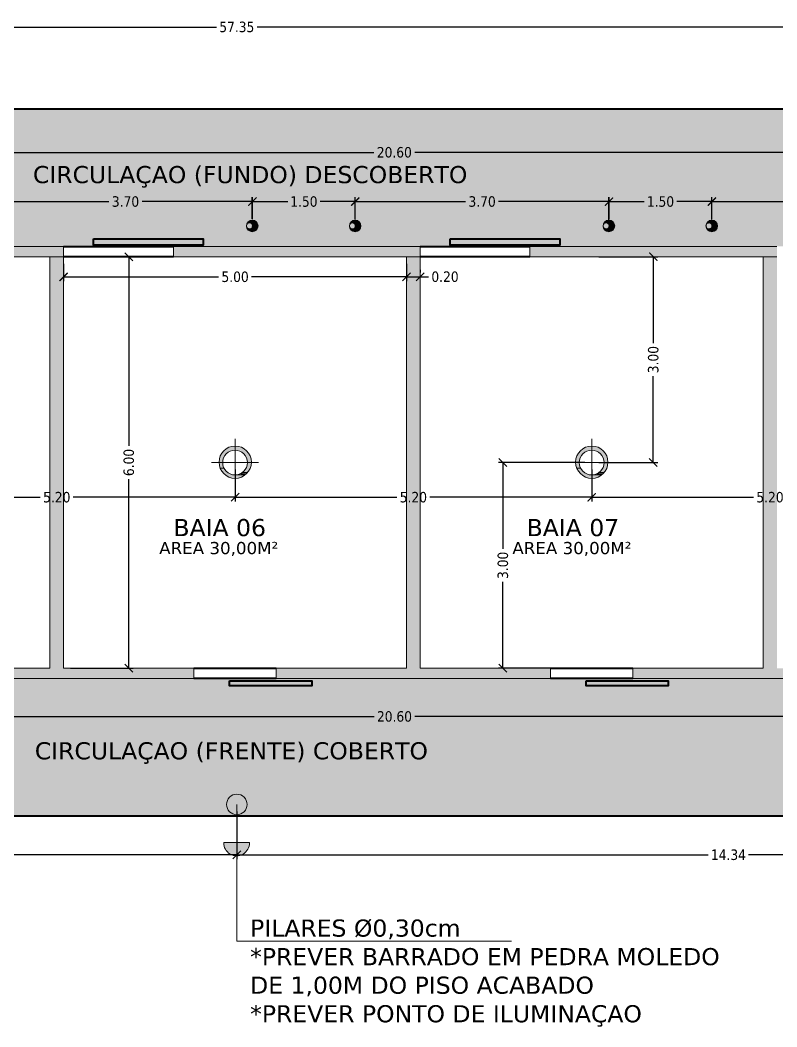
# Model space of a CAD drawing. Header units: millimetres. Extents: x 2543 to 3089, y 1295 to 1485.
# Drawn here: x 2917.27 to 2928.3, y 1408.72 to 1423.4 of the extents above; entities that cross this region are included whole.
import ezdxf

# ---------------------------------------------------------------- set-up
doc = ezdxf.new("R2010")
doc.units = ezdxf.units.MM
doc.layers.get('Defpoints').update_dxf_attribs({"lineweight": 0})
for name, color, linetype, lineweight in [('AF-Indicação coluna', 5, 'Continuous', 20), ('ARQ. Linha Grossa', 5, 'Continuous', 40), ('ARQ. Texto', 7, 'Continuous', 0)]:
    doc.layers.add(name, color=color, linetype=linetype, lineweight=lineweight)
doc.layers.add('ARQ. Hachura', color=7, linetype='Continuous', lineweight=0, true_color=0x9e9e9e)
doc.layers.add('PDF_IM- LUMINOTÉCNICO', color=7, linetype='Continuous', true_color=0xa500a5)
doc.styles.add('NICAZA', font='verdana.ttf', dxfattribs={"width": 0.85})
doc.styles.get("Standard").update_dxf_attribs({"font": 'arial.ttf'})
doc.dimstyles.new('esc-100', dxfattribs={"dimscale": 0.85, "dimtxt": 0.18, "dimasz": 0.14, "dimexe": 0.075, "dimexo": 0.12, "dimgap": 0.06, "dimtad": 0, "dimzin": 0, "dimdsep": 46, "dimtxsty": 'NICAZA', "dimblk": 'ARCHTICK', "dimcen": 0.09, "dimclrd": 7, "dimclre": 7, "dimclrt": 7, "dimadec": 1, "dimazin": 0, "dimtfac": 1, "dimtofl": 0, "dimtmove": 0, "dimatfit": 3, "dimfxl": 1, "dimtolj": 1, "dimtzin": 0, "dimarcsym": 0})

# ---------------------------------------------------------------- blocks, each defined once
blk = doc.blocks.new('_ArchTick')
at = {"color": 0, "linetype": 'ByBlock', "const_width": 0.15}
blk.add_lwpolyline([(-0.5, -0.5), (0.5, 0.5)], dxfattribs=at)
blk = doc.blocks.new('*D34')
at = {"layer": 'AF-Indicação coluna', "color": 7, "lineweight": -2, "transparency": 16777216}
for p, q in [((2912.424, 1420.634), (2912.424, 1421.531)), ((2912.424, 1421.467), (2922.424, 1421.467)), ((2933.021, 1421.467), (2923.02, 1421.467)), ((2933.021, 1420.634), (2933.021, 1421.531))]:
    blk.add_line(p, q, dxfattribs=at)
at = {"layer": 'Defpoints', "color": 0, "transparency": 16777216}
for p in [(2933.021, 1421.467), (2912.424, 1420.532), (2933.021, 1420.532)]:
    blk.add_point(p, dxfattribs=at)
at = {"layer": 'AF-Indicação coluna', "color": 7, "lineweight": -2, "transparency": 16777216, "xscale": 0.119, "yscale": 0.119, "zscale": 0.119, "rotation": 180}
blk.add_blockref('_ArchTick', (2912.424, 1421.467), dxfattribs=at)
at = {"layer": 'AF-Indicação coluna', "color": 7, "lineweight": -2, "transparency": 16777216, "xscale": 0.119, "yscale": 0.119, "zscale": 0.119}
blk.add_blockref('_ArchTick', (2933.021, 1421.467), dxfattribs=at)
at = {"layer": 'AF-Indicação coluna', "color": 7, "transparency": 16777216, "insert": (2922.722, 1421.467), "char_height": 0.153, "attachment_point": 5, "style": 'NICAZA'}
blk.add_mtext('\\A1;20.60', dxfattribs=at)
blk = doc.blocks.new('luminaria psio')
at = {"layer": 'PDF_IM- LUMINOTÉCNICO', "transparency": 33554559}
blk.add_hatch(color=256, dxfattribs=at).paths.add_polyline_path([(0.111, 0.515), (-0.102, 0.515), (-0.135, 0.499), (-0.167, 0.499), (-0.298, 0.434), (-0.429, 0.303), (-0.445, 0.27), (-0.445, 0.254), (-0.462, 0.254), (-0.462, 0.221), (-0.478, 0.205), (-0.478, 0.172), (-0.495, 0.172), (-0.495, 0.123), (-0.511, 0.106), (-0.511, 0.074), (-0.495, 0.106), (-0.478, 0.123), (-0.478, 0.156), (-0.462, 0.172), (-0.445, 0.172), (-0.445, 0.188), (-0.429, 0.205), (-0.413, 0.205), (-0.38, 0.237), (-0.364, 0.237), (-0.364, 0.254), (-0.331, 0.254), (-0.315, 0.27), (-0.184, 0.27), (-0.167, 0.254), (-0.135, 0.254), (-0.135, 0.237), (-0.118, 0.237), (-0.086, 0.221), (-0.086, 0.205), (-0.069, 0.205), (-0.02, 0.156), (-0.02, 0.139), (-0.004, 0.123), (-0.004, 0.106), (0.013, 0.074), (0.013, -0.074), (-0.004, -0.09), (-0.004, -0.123), (-0.036, -0.155), (-0.036, -0.172), (-0.069, -0.204), (-0.086, -0.204), (-0.086, -0.221), (-0.118, -0.221), (-0.135, -0.237), (-0.167, -0.253), (-0.184, -0.253), (-0.216, -0.27), (-0.282, -0.27), (-0.315, -0.253), (-0.331, -0.253), (-0.364, -0.237), (-0.38, -0.221), (-0.396, -0.221), (-0.413, -0.204), (-0.429, -0.204), (-0.445, -0.188), (-0.445, -0.172), (-0.478, -0.139), (-0.478, -0.123), (-0.495, -0.106), (-0.495, -0.09), (-0.511, -0.074), (-0.511, -0.106), (-0.495, -0.123), (-0.495, -0.155), (-0.478, -0.172), (-0.478, -0.204), (-0.462, -0.221), (-0.462, -0.237), (-0.445, -0.253), (-0.445, -0.27), (-0.429, -0.303), (-0.396, -0.319), (-0.38, -0.352), (-0.347, -0.368), (-0.331, -0.401), (-0.135, -0.499), (-0.102, -0.499), (-0.069, -0.515), (0.078, -0.515), (0.111, -0.499), (0.144, -0.499), (0.307, -0.417), (0.356, -0.368), (0.389, -0.352), (0.405, -0.319), (0.422, -0.303), (0.438, -0.27), (0.454, -0.27), (0.454, -0.237), (0.471, -0.237), (0.471, -0.204), (0.487, -0.204), (0.487, -0.155), (0.503, -0.139), (0.503, -0.09), (0.52, -0.074), (0.52, 0.074), (0.503, 0.106), (0.503, 0.156), (0.487, 0.172), (0.487, 0.205), (0.471, 0.205), (0.471, 0.237), (0.454, 0.254), (0.454, 0.27), (0.438, 0.27), (0.405, 0.335), (0.356, 0.385), (0.323, 0.401), (0.307, 0.434), (0.176, 0.499), (0.144, 0.499)])
at = {"layer": 'PDF_IM- LUMINOTÉCNICO', "lineweight": 18}
blk.add_lwpolyline([(0.013, 0.008), (0.013, 0.057), (-0.004, 0.106), (-0.02, 0.156), (-0.053, 0.188), (-0.086, 0.221), (-0.135, 0.254), (-0.184, 0.27), (-0.233, 0.27), (-0.282, 0.27), (-0.331, 0.254), (-0.38, 0.237), (-0.429, 0.205), (-0.462, 0.172), (-0.478, 0.123), (-0.511, 0.074), (-0.511, 0.025), (-0.511, -0.024), (-0.511, -0.074), (-0.478, -0.123), (-0.462, -0.155), (-0.429, -0.204), (-0.38, -0.221), (-0.331, -0.253), (-0.282, -0.27), (-0.233, -0.27), (-0.184, -0.253), (-0.135, -0.237), (-0.086, -0.221), (-0.053, -0.188), (-0.02, -0.139), (-0.004, -0.09), (0.013, -0.041)], close=True, dxfattribs=at)
at = {"layer": 'PDF_IM- LUMINOTÉCNICO', "lineweight": 0}
for points in [[(-0.511, 0.074), (-0.511, 0.074), (-0.511, 0.074)], [(-0.511, 0.074), (-0.511, 0.074), (-0.511, 0.074)], [(0.454, 0.27), (-0.233, 0.27), (0.454, 0.27)], [(0.454, 0.27), (-0.216, 0.27), (0.454, 0.27)], [(0.454, 0.254), (-0.167, 0.254), (0.454, 0.254)], [(0.471, 0.237), (-0.135, 0.237), (0.471, 0.237)], [(-0.511, -0.024), (-0.511, -0.024), (-0.511, -0.024)], [(-0.511, -0.024), (-0.511, -0.024), (-0.511, -0.024)], [(-0.511, -0.074), (-0.511, -0.074), (-0.511, -0.074)], [(-0.511, -0.074), (-0.511, -0.074), (-0.511, -0.074)], [(-0.495, -0.09), (-0.511, -0.074), (-0.495, -0.09)], [(0.454, -0.27), (-0.216, -0.27), (0.454, -0.27)], [(0.454, -0.253), (-0.167, -0.253), (0.454, -0.253)], [(0.471, -0.221), (-0.086, -0.221), (0.471, -0.221)], [(0.52, -0.024), (0.013, -0.024), (0.52, -0.024)]]:
    blk.add_lwpolyline(points, dxfattribs=at)
at = {"layer": 'PDF_IM- LUMINOTÉCNICO', "lineweight": 18}
blk.add_circle((0, 0), 0.52, dxfattribs=at)
blk = doc.blocks.new('*D46')
at = {"color": 7, "lineweight": -2, "transparency": 16777216}
for p, q in [((2916.952, 1420.485), (2916.952, 1420.813)), ((2916.952, 1420.749), (2918.561, 1420.749)), ((2920.651, 1420.749), (2919.043, 1420.749)), ((2920.651, 1420.496), (2920.651, 1420.813))]:
    blk.add_line(p, q, dxfattribs=at)
at = {"layer": 'Defpoints', "color": 0, "transparency": 16777216}
for p in [(2920.651, 1420.749), (2920.651, 1420.394), (2916.952, 1420.383)]:
    blk.add_point(p, dxfattribs=at)
at = {"color": 7, "lineweight": -2, "transparency": 16777216, "xscale": 0.119, "yscale": 0.119, "zscale": 0.119, "rotation": 180}
blk.add_blockref('_ArchTick', (2916.952, 1420.749), dxfattribs=at)
at = {"color": 7, "lineweight": -2, "transparency": 16777216, "xscale": 0.119, "yscale": 0.119, "zscale": 0.119}
blk.add_blockref('_ArchTick', (2920.651, 1420.749), dxfattribs=at)
at = {"color": 7, "transparency": 16777216, "insert": (2918.802, 1420.749), "char_height": 0.153, "attachment_point": 5, "style": 'NICAZA'}
blk.add_mtext('\\A1;3.70', dxfattribs=at)
blk = doc.blocks.new('*D47')
at = {"color": 7, "lineweight": -2, "transparency": 16777216}
for p, q in [((2920.653, 1420.493), (2920.653, 1420.813)), ((2920.653, 1420.749), (2921.167, 1420.749)), ((2922.153, 1420.749), (2921.64, 1420.749)), ((2922.153, 1420.489), (2922.153, 1420.813))]:
    blk.add_line(p, q, dxfattribs=at)
at = {"layer": 'Defpoints', "color": 0, "transparency": 16777216}
for p in [(2922.153, 1420.749), (2920.653, 1420.391), (2922.153, 1420.387)]:
    blk.add_point(p, dxfattribs=at)
at = {"color": 7, "lineweight": -2, "transparency": 16777216, "xscale": 0.119, "yscale": 0.119, "zscale": 0.119, "rotation": 180}
blk.add_blockref('_ArchTick', (2920.653, 1420.749), dxfattribs=at)
at = {"color": 7, "lineweight": -2, "transparency": 16777216, "xscale": 0.119, "yscale": 0.119, "zscale": 0.119}
blk.add_blockref('_ArchTick', (2922.153, 1420.749), dxfattribs=at)
at = {"color": 7, "transparency": 16777216, "insert": (2921.403, 1420.749), "char_height": 0.153, "attachment_point": 5, "style": 'NICAZA'}
blk.add_mtext('\\A1;1.50', dxfattribs=at)
blk = doc.blocks.new('*D48')
at = {"color": 7, "lineweight": -2, "transparency": 16777216}
for p, q in [((2922.151, 1420.496), (2922.151, 1420.813)), ((2922.151, 1420.749), (2923.761, 1420.749)), ((2925.853, 1420.749), (2924.243, 1420.749)), ((2925.853, 1420.493), (2925.853, 1420.813))]:
    blk.add_line(p, q, dxfattribs=at)
at = {"layer": 'Defpoints', "color": 0, "transparency": 16777216}
for p in [(2925.853, 1420.749), (2922.151, 1420.394), (2925.853, 1420.391)]:
    blk.add_point(p, dxfattribs=at)
at = {"color": 7, "lineweight": -2, "transparency": 16777216, "xscale": 0.119, "yscale": 0.119, "zscale": 0.119, "rotation": 180}
blk.add_blockref('_ArchTick', (2922.151, 1420.749), dxfattribs=at)
at = {"color": 7, "lineweight": -2, "transparency": 16777216, "xscale": 0.119, "yscale": 0.119, "zscale": 0.119}
blk.add_blockref('_ArchTick', (2925.853, 1420.749), dxfattribs=at)
at = {"color": 7, "transparency": 16777216, "insert": (2924.002, 1420.749), "char_height": 0.153, "attachment_point": 5, "style": 'NICAZA'}
blk.add_mtext('\\A1;3.70', dxfattribs=at)
blk = doc.blocks.new('*D49')
at = {"color": 7, "lineweight": -2, "transparency": 16777216}
for p, q in [((2925.852, 1420.485), (2925.852, 1420.813)), ((2925.852, 1420.749), (2926.367, 1420.749)), ((2927.353, 1420.749), (2926.839, 1420.749)), ((2927.353, 1420.489), (2927.353, 1420.813))]:
    blk.add_line(p, q, dxfattribs=at)
at = {"layer": 'Defpoints', "color": 0, "transparency": 16777216}
for p in [(2927.353, 1420.749), (2925.852, 1420.383), (2927.353, 1420.387)]:
    blk.add_point(p, dxfattribs=at)
at = {"color": 7, "lineweight": -2, "transparency": 16777216, "xscale": 0.119, "yscale": 0.119, "zscale": 0.119, "rotation": 180}
blk.add_blockref('_ArchTick', (2925.852, 1420.749), dxfattribs=at)
at = {"color": 7, "lineweight": -2, "transparency": 16777216, "xscale": 0.119, "yscale": 0.119, "zscale": 0.119}
blk.add_blockref('_ArchTick', (2927.353, 1420.749), dxfattribs=at)
at = {"color": 7, "transparency": 16777216, "insert": (2926.603, 1420.749), "char_height": 0.153, "attachment_point": 5, "style": 'NICAZA'}
blk.add_mtext('\\A1;1.50', dxfattribs=at)
blk = doc.blocks.new('*D50')
at = {"color": 7, "lineweight": -2, "transparency": 16777216}
for p, q in [((2927.353, 1420.493), (2927.353, 1420.813)), ((2927.353, 1420.749), (2928.962, 1420.749)), ((2931.052, 1420.749), (2929.444, 1420.749)), ((2931.052, 1420.485), (2931.052, 1420.813))]:
    blk.add_line(p, q, dxfattribs=at)
at = {"layer": 'Defpoints', "color": 0, "transparency": 16777216}
for p in [(2931.052, 1420.749), (2927.353, 1420.391), (2931.052, 1420.383)]:
    blk.add_point(p, dxfattribs=at)
at = {"color": 7, "lineweight": -2, "transparency": 16777216, "xscale": 0.119, "yscale": 0.119, "zscale": 0.119, "rotation": 180}
blk.add_blockref('_ArchTick', (2927.353, 1420.749), dxfattribs=at)
at = {"color": 7, "lineweight": -2, "transparency": 16777216, "xscale": 0.119, "yscale": 0.119, "zscale": 0.119}
blk.add_blockref('_ArchTick', (2931.052, 1420.749), dxfattribs=at)
at = {"color": 7, "transparency": 16777216, "insert": (2929.203, 1420.749), "char_height": 0.153, "attachment_point": 5, "style": 'NICAZA'}
blk.add_mtext('\\A1;3.70', dxfattribs=at)
blk = doc.blocks.new('*D65')
at = {"color": 7, "lineweight": -2, "transparency": 16777216}
for p, q in [((2906.088, 1411.857), (2906.088, 1411.16)), ((2920.425, 1411.857), (2920.425, 1411.16)), ((2906.088, 1411.224), (2912.962, 1411.224)), ((2920.425, 1411.224), (2913.551, 1411.224))]:
    blk.add_line(p, q, dxfattribs=at)
at = {"layer": 'Defpoints', "color": 0, "transparency": 16777216}
for p in [(2906.088, 1411.959), (2920.425, 1411.959), (2920.425, 1411.224)]:
    blk.add_point(p, dxfattribs=at)
at = {"color": 7, "lineweight": -2, "transparency": 16777216, "xscale": 0.119, "yscale": 0.119, "zscale": 0.119, "rotation": 180}
blk.add_blockref('_ArchTick', (2906.088, 1411.224), dxfattribs=at)
at = {"color": 7, "lineweight": -2, "transparency": 16777216, "xscale": 0.119, "yscale": 0.119, "zscale": 0.119}
blk.add_blockref('_ArchTick', (2920.425, 1411.224), dxfattribs=at)
at = {"color": 7, "transparency": 16777216, "insert": (2913.256, 1411.224), "char_height": 0.153, "attachment_point": 5, "style": 'NICAZA'}
blk.add_mtext('\\A1;14.34', dxfattribs=at)
blk = doc.blocks.new('*D67')
at = {"color": 7, "lineweight": -2, "transparency": 16777216}
for p, q in [((2920.425, 1411.857), (2920.425, 1411.16)), ((2934.763, 1411.857), (2934.763, 1411.16)), ((2920.425, 1411.224), (2927.299, 1411.224)), ((2934.763, 1411.224), (2927.888, 1411.224))]:
    blk.add_line(p, q, dxfattribs=at)
at = {"layer": 'Defpoints', "color": 0, "transparency": 16777216}
for p in [(2920.425, 1411.959), (2934.763, 1411.959), (2934.763, 1411.224)]:
    blk.add_point(p, dxfattribs=at)
at = {"color": 7, "lineweight": -2, "transparency": 16777216, "xscale": 0.119, "yscale": 0.119, "zscale": 0.119, "rotation": 180}
blk.add_blockref('_ArchTick', (2920.425, 1411.224), dxfattribs=at)
at = {"color": 7, "lineweight": -2, "transparency": 16777216, "xscale": 0.119, "yscale": 0.119, "zscale": 0.119}
blk.add_blockref('_ArchTick', (2934.763, 1411.224), dxfattribs=at)
at = {"color": 7, "transparency": 16777216, "insert": (2927.594, 1411.224), "char_height": 0.153, "attachment_point": 5, "style": 'NICAZA'}
blk.add_mtext('\\A1;14.34', dxfattribs=at)
blk = doc.blocks.new('*D71')
at = {"layer": 'AF-Indicação coluna', "color": 7, "lineweight": -2, "transparency": 16777216}
for p, q in [((2912.423, 1413.256), (2912.423, 1413.177)), ((2912.423, 1413.241), (2922.426, 1413.241)), ((2933.024, 1413.241), (2923.022, 1413.241)), ((2933.024, 1413.256), (2933.024, 1413.177))]:
    blk.add_line(p, q, dxfattribs=at)
at = {"layer": 'Defpoints', "color": 0, "transparency": 16777216}
for p in [(2912.423, 1413.358), (2933.024, 1413.358), (2912.423, 1413.241)]:
    blk.add_point(p, dxfattribs=at)
at = {"layer": 'AF-Indicação coluna', "color": 7, "lineweight": -2, "transparency": 16777216, "xscale": 0.119, "yscale": 0.119, "zscale": 0.119, "rotation": 180}
blk.add_blockref('_ArchTick', (2912.423, 1413.241), dxfattribs=at)
at = {"layer": 'AF-Indicação coluna', "color": 7, "lineweight": -2, "transparency": 16777216, "xscale": 0.119, "yscale": 0.119, "zscale": 0.119}
blk.add_blockref('_ArchTick', (2933.024, 1413.241), dxfattribs=at)
at = {"layer": 'AF-Indicação coluna', "color": 7, "transparency": 16777216, "insert": (2922.724, 1413.241), "char_height": 0.153, "attachment_point": 5, "style": 'NICAZA'}
blk.add_mtext('\\A1;20.60', dxfattribs=at)
blk = doc.blocks.new('*D76')
at = {"color": 7, "lineweight": -2, "transparency": 16777216}
for p, q in [((2891.75, 1422.197), (2891.75, 1423.358)), ((2949.1, 1422.197), (2949.1, 1423.358)), ((2891.75, 1423.295), (2920.129, 1423.295)), ((2949.1, 1423.295), (2920.722, 1423.295))]:
    blk.add_line(p, q, dxfattribs=at)
at = {"layer": 'Defpoints', "color": 0, "transparency": 16777216}
for p in [(2949.1, 1423.295), (2891.75, 1422.095), (2949.1, 1422.095)]:
    blk.add_point(p, dxfattribs=at)
at = {"color": 7, "lineweight": -2, "transparency": 16777216, "xscale": 0.119, "yscale": 0.119, "zscale": 0.119, "rotation": 180}
blk.add_blockref('_ArchTick', (2891.75, 1423.295), dxfattribs=at)
at = {"color": 7, "lineweight": -2, "transparency": 16777216, "xscale": 0.119, "yscale": 0.119, "zscale": 0.119}
blk.add_blockref('_ArchTick', (2949.1, 1423.295), dxfattribs=at)
at = {"color": 7, "transparency": 16777216, "insert": (2920.425, 1423.295), "char_height": 0.153, "attachment_point": 5, "style": 'NICAZA'}
blk.add_mtext('\\A1;57.35', dxfattribs=at)
blk = doc.blocks.new('arandela')
at = {"layer": 'PDF_IM- LUMINOTÉCNICO', "transparency": 33554559}
blk.add_hatch(color=256, dxfattribs=at).paths.add_polyline_path([(1.211, 0.507), (1.096, 0.507), (1.096, -0.524), (1.178, -0.524), (1.211, -0.507), (1.243, -0.507), (1.407, -0.425), (1.456, -0.376), (1.489, -0.36), (1.505, -0.327), (1.521, -0.311), (1.538, -0.278), (1.571, -0.245), (1.571, -0.213), (1.603, -0.147), (1.603, -0.115), (1.62, -0.082), (1.62, 0.065), (1.603, 0.098), (1.603, 0.131), (1.571, 0.196), (1.571, 0.229), (1.538, 0.262), (1.505, 0.327), (1.456, 0.376), (1.423, 0.393), (1.407, 0.425), (1.276, 0.491), (1.243, 0.491)])
at = {"layer": 'PDF_IM- LUMINOTÉCNICO', "lineweight": 18}
blk.add_lwpolyline([(1.096, -0.524), (1.096, 0.507, -1.019027)], format="xyb", close=True, dxfattribs=at)
blk.add_lwpolyline([(1.096, 0), (0, 0)], dxfattribs=at)
blk = doc.blocks.new('PONTOLUZTETO')
at = {"layer": 'PDF_IM- LUMINOTÉCNICO', "transparency": 33554559}
h = blk.add_hatch(color=256, dxfattribs=at)
h.paths.add_polyline_path([(0.262, -0.393), (0.278, -0.36), (0.294, -0.36), (0.294, -0.344), (0.311, -0.344), (0.393, -0.262), (0.393, -0.245), (0.409, -0.229), (0.409, -0.213), (0.425, -0.196), (0.442, -0.164), (0.442, -0.131), (0.458, -0.131), (0.458, -0.049), (0.474, -0.033), (0.474, 0.033), (0.458, 0.065), (0.458, 0.131), (0.442, 0.147), (0.442, 0.18), (0.425, 0.196), (0.409, 0.229), (0.409, 0.245), (0.376, 0.278), (0.376, 0.294), (0.344, 0.327), (0.327, 0.327), (0.327, 0.344), (0.311, 0.36), (0.294, 0.36), (0.294, 0.376), (0.278, 0.376), (0.262, 0.393), (0.131, 0.458), (0.098, 0.458), (0.065, 0.474), (-0.065, 0.474), (-0.098, 0.458), (-0.131, 0.458), (-0.229, 0.409), (-0.245, 0.393), (-0.278, 0.376), (-0.294, 0.376), (-0.294, 0.36), (-0.311, 0.36), (-0.311, 0.344), (-0.327, 0.344), (-0.327, 0.327), (-0.344, 0.327), (-0.344, 0.311), (-0.36, 0.311), (-0.376, 0.294), (-0.376, 0.262), (-0.393, 0.262), (-0.393, 0.245), (-0.409, 0.229), (-0.425, 0.196), (-0.425, 0.18), (-0.442, 0.164), (-0.442, 0.115), (-0.458, 0.098), (-0.458, -0.098), (-0.442, -0.115), (-0.442, -0.164), (-0.425, -0.164), (-0.425, -0.196), (-0.393, -0.229), (-0.393, -0.245), (-0.376, -0.262), (-0.376, -0.278), (-0.36, -0.294), (-0.344, -0.294), (-0.344, -0.311), (-0.327, -0.327), (-0.311, -0.327), (-0.311, -0.344), (-0.294, -0.344), (-0.294, -0.36), (-0.278, -0.36), (-0.229, -0.409), (-0.196, -0.425), (-0.164, -0.425), (-0.098, -0.458), (0.098, -0.458), (0.164, -0.425), (0.196, -0.425)])
h.paths.add_polyline_path([(-0.049, -0.36), (-0.065, -0.344), (-0.098, -0.344), (-0.131, -0.327), (-0.147, -0.327), (-0.18, -0.311), (-0.196, -0.294), (-0.213, -0.294), (-0.278, -0.229), (-0.278, -0.213), (-0.294, -0.213), (-0.311, -0.196), (-0.327, -0.164), (-0.327, -0.131), (-0.344, -0.131), (-0.344, -0.082), (-0.36, -0.065), (-0.36, 0.065), (-0.344, 0.098), (-0.344, 0.131), (-0.327, 0.147), (-0.327, 0.18), (-0.311, 0.196), (-0.294, 0.229), (-0.278, 0.229), (-0.278, 0.245), (-0.262, 0.262), (-0.245, 0.262), (-0.229, 0.278), (-0.229, 0.294), (-0.213, 0.311), (-0.196, 0.311), (-0.18, 0.327), (-0.147, 0.327), (-0.147, 0.344), (-0.131, 0.344), (-0.098, 0.36), (-0.049, 0.36), (-0.016, 0.376), (0.016, 0.376), (0.049, 0.36), (0.098, 0.36), (0.131, 0.344), (0.164, 0.344), (0.164, 0.327), (0.18, 0.327), (0.196, 0.311), (0.213, 0.311), (0.229, 0.294), (0.229, 0.278), (0.262, 0.262), (0.294, 0.229), (0.311, 0.196), (0.327, 0.18), (0.327, 0.164), (0.344, 0.147), (0.344, 0.115), (0.36, 0.098), (0.36, -0.098), (0.344, -0.115), (0.344, -0.131), (0.311, -0.196), (0.262, -0.245), (0.262, -0.262), (0.229, -0.278), (0.213, -0.294), (0.196, -0.294), (0.164, -0.327), (0.131, -0.327), (0.098, -0.344), (0.082, -0.344), (0.049, -0.36)], flags=0)
at = {"layer": 'PDF_IM- LUMINOTÉCNICO', "lineweight": 18}
for points in [[(0, -0.687), (0, 0.687)], [(0.687, 0), (-0.687, 0)]]:
    blk.add_lwpolyline(points, dxfattribs=at)
at = {"layer": 'PDF_IM- LUMINOTÉCNICO', "lineweight": 0}
for points in [[(-0.327, -0.164), (-0.442, -0.164), (-0.327, -0.164)], [(0.294, -0.36), (0.049, -0.36), (0.294, -0.36)], [(0.327, -0.327), (0.164, -0.327), (0.327, -0.327)], [(0.36, -0.294), (0.213, -0.294), (0.36, -0.294)]]:
    blk.add_lwpolyline(points, dxfattribs=at)
at = {"layer": 'PDF_IM- LUMINOTÉCNICO', "lineweight": 18}
for centre, radius in [((0.003, 0.008), 0.471), ((-0.001, -0.002), 0.361)]:
    blk.add_circle(centre, radius, dxfattribs=at)
blk = doc.blocks.new('*D92')
at = {"color": 7, "lineweight": -2, "transparency": 16777216}
for p, q in [((2915.2, 1416.842), (2915.2, 1416.374)), ((2920.4, 1416.842), (2920.4, 1416.374)), ((2915.2, 1416.438), (2917.559, 1416.438)), ((2920.4, 1416.438), (2918.04, 1416.438))]:
    blk.add_line(p, q, dxfattribs=at)
at = {"layer": 'Defpoints', "color": 0, "transparency": 16777216}
for p in [(2915.2, 1416.944), (2920.4, 1416.944), (2920.4, 1416.438)]:
    blk.add_point(p, dxfattribs=at)
at = {"color": 7, "lineweight": -2, "transparency": 16777216, "xscale": 0.119, "yscale": 0.119, "zscale": 0.119, "rotation": 180}
blk.add_blockref('_ArchTick', (2915.2, 1416.438), dxfattribs=at)
at = {"color": 7, "lineweight": -2, "transparency": 16777216, "xscale": 0.119, "yscale": 0.119, "zscale": 0.119}
blk.add_blockref('_ArchTick', (2920.4, 1416.438), dxfattribs=at)
at = {"color": 7, "transparency": 16777216, "insert": (2917.8, 1416.438), "char_height": 0.153, "attachment_point": 5, "style": 'NICAZA'}
blk.add_mtext('\\A1;5.20', dxfattribs=at)
blk = doc.blocks.new('*D93')
at = {"color": 7, "lineweight": -2, "transparency": 16777216}
for p, q in [((2920.4, 1416.842), (2920.4, 1416.374)), ((2925.6, 1416.842), (2925.6, 1416.374)), ((2920.4, 1416.438), (2922.759, 1416.438)), ((2925.6, 1416.438), (2923.24, 1416.438))]:
    blk.add_line(p, q, dxfattribs=at)
at = {"layer": 'Defpoints', "color": 0, "transparency": 16777216}
for p in [(2920.4, 1416.944), (2925.6, 1416.944), (2925.6, 1416.438)]:
    blk.add_point(p, dxfattribs=at)
at = {"color": 7, "lineweight": -2, "transparency": 16777216, "xscale": 0.119, "yscale": 0.119, "zscale": 0.119, "rotation": 180}
blk.add_blockref('_ArchTick', (2920.4, 1416.438), dxfattribs=at)
at = {"color": 7, "lineweight": -2, "transparency": 16777216, "xscale": 0.119, "yscale": 0.119, "zscale": 0.119}
blk.add_blockref('_ArchTick', (2925.6, 1416.438), dxfattribs=at)
at = {"color": 7, "transparency": 16777216, "insert": (2923, 1416.438), "char_height": 0.153, "attachment_point": 5, "style": 'NICAZA'}
blk.add_mtext('\\A1;5.20', dxfattribs=at)
blk = doc.blocks.new('*D94')
at = {"color": 7, "lineweight": -2, "transparency": 16777216}
for p, q in [((2925.6, 1416.842), (2925.6, 1416.374)), ((2930.8, 1416.842), (2930.8, 1416.374)), ((2925.6, 1416.438), (2927.96, 1416.438)), ((2930.8, 1416.438), (2928.44, 1416.438))]:
    blk.add_line(p, q, dxfattribs=at)
at = {"layer": 'Defpoints', "color": 0, "transparency": 16777216}
for p in [(2925.6, 1416.944), (2930.8, 1416.944), (2930.8, 1416.438)]:
    blk.add_point(p, dxfattribs=at)
at = {"color": 7, "lineweight": -2, "transparency": 16777216, "xscale": 0.119, "yscale": 0.119, "zscale": 0.119, "rotation": 180}
blk.add_blockref('_ArchTick', (2925.6, 1416.438), dxfattribs=at)
at = {"color": 7, "lineweight": -2, "transparency": 16777216, "xscale": 0.119, "yscale": 0.119, "zscale": 0.119}
blk.add_blockref('_ArchTick', (2930.8, 1416.438), dxfattribs=at)
at = {"color": 7, "transparency": 16777216, "insert": (2928.2, 1416.438), "char_height": 0.153, "attachment_point": 5, "style": 'NICAZA'}
blk.add_mtext('\\A1;5.20', dxfattribs=at)
blk = doc.blocks.new('*D102')
at = {"color": 7, "lineweight": -2, "transparency": 16777216}
for p, q in [((2925.702, 1419.945), (2926.562, 1419.945)), ((2926.498, 1419.945), (2926.498, 1418.686)), ((2926.498, 1416.945), (2926.498, 1418.204)), ((2925.702, 1416.945), (2926.562, 1416.945))]:
    blk.add_line(p, q, dxfattribs=at)
at = {"layer": 'Defpoints', "color": 0, "transparency": 16777216}
for p in [(2925.6, 1419.945), (2926.498, 1419.945), (2925.6, 1416.945)]:
    blk.add_point(p, dxfattribs=at)
at = {"color": 7, "lineweight": -2, "transparency": 16777216, "xscale": 0.119, "yscale": 0.119, "zscale": 0.119}
for p, rotation in [((2926.498, 1419.945), 90), ((2926.498, 1416.945), 270)]:
    blk.add_blockref('_ArchTick', p, dxfattribs=dict(at, rotation=rotation))
at = {"color": 7, "transparency": 16777216, "insert": (2926.498, 1418.445), "char_height": 0.153, "attachment_point": 5, "rotation": 90, "style": 'NICAZA'}
blk.add_mtext('\\A1;3.00', dxfattribs=at)
blk = doc.blocks.new('*D103')
at = {"color": 7, "lineweight": -2, "transparency": 16777216}
for p, q in [((2925.498, 1416.945), (2924.241, 1416.945)), ((2924.305, 1416.945), (2924.305, 1415.686)), ((2924.305, 1413.945), (2924.305, 1415.204)), ((2925.498, 1413.945), (2924.241, 1413.945))]:
    blk.add_line(p, q, dxfattribs=at)
at = {"layer": 'Defpoints', "color": 0, "transparency": 16777216}
for p in [(2925.6, 1416.945), (2924.305, 1413.945), (2925.6, 1413.945)]:
    blk.add_point(p, dxfattribs=at)
at = {"color": 7, "lineweight": -2, "transparency": 16777216, "xscale": 0.119, "yscale": 0.119, "zscale": 0.119}
for p, rotation in [((2924.305, 1416.945), 90), ((2924.305, 1413.945), 270)]:
    blk.add_blockref('_ArchTick', p, dxfattribs=dict(at, rotation=rotation))
at = {"color": 7, "transparency": 16777216, "insert": (2924.305, 1415.445), "char_height": 0.153, "attachment_point": 5, "rotation": 90, "style": 'NICAZA'}
blk.add_mtext('\\A1;3.00', dxfattribs=at)
blk = doc.blocks.new('*D104')
at = {"color": 7, "lineweight": -2, "transparency": 16777216}
for p, q in [((2917.9, 1419.843), (2917.9, 1419.588)), ((2922.9, 1419.843), (2922.9, 1419.588)), ((2917.9, 1419.652), (2920.16, 1419.652)), ((2922.9, 1419.652), (2920.64, 1419.652))]:
    blk.add_line(p, q, dxfattribs=at)
at = {"layer": 'Defpoints', "color": 0, "transparency": 16777216}
for p in [(2917.9, 1419.945), (2922.9, 1419.945), (2922.9, 1419.652)]:
    blk.add_point(p, dxfattribs=at)
at = {"color": 7, "lineweight": -2, "transparency": 16777216, "xscale": 0.119, "yscale": 0.119, "zscale": 0.119, "rotation": 180}
blk.add_blockref('_ArchTick', (2917.9, 1419.652), dxfattribs=at)
at = {"color": 7, "lineweight": -2, "transparency": 16777216, "xscale": 0.119, "yscale": 0.119, "zscale": 0.119}
blk.add_blockref('_ArchTick', (2922.9, 1419.652), dxfattribs=at)
at = {"color": 7, "transparency": 16777216, "insert": (2920.4, 1419.652), "char_height": 0.153, "attachment_point": 5, "style": 'NICAZA'}
blk.add_mtext('\\A1;5.00', dxfattribs=at)
blk = doc.blocks.new('*D105')
at = {"color": 7, "lineweight": -2, "transparency": 16777216}
for p, q in [((2918.002, 1419.945), (2918.914, 1419.945)), ((2918.85, 1419.945), (2918.85, 1417.187)), ((2918.85, 1413.945), (2918.85, 1416.703)), ((2918.002, 1413.945), (2918.914, 1413.945))]:
    blk.add_line(p, q, dxfattribs=at)
at = {"layer": 'Defpoints', "color": 0, "transparency": 16777216}
for p in [(2917.9, 1419.945), (2917.9, 1413.945), (2918.85, 1413.945)]:
    blk.add_point(p, dxfattribs=at)
at = {"color": 7, "lineweight": -2, "transparency": 16777216, "xscale": 0.119, "yscale": 0.119, "zscale": 0.119}
for p, rotation in [((2918.85, 1419.945), 90), ((2918.85, 1413.945), 270)]:
    blk.add_blockref('_ArchTick', p, dxfattribs=dict(at, rotation=rotation))
at = {"color": 7, "transparency": 16777216, "insert": (2918.85, 1416.945), "char_height": 0.153, "attachment_point": 5, "rotation": 90, "style": 'NICAZA'}
blk.add_mtext('\\A1;6.00', dxfattribs=at)
blk = doc.blocks.new('*D106')
at = {"color": 7, "lineweight": -2, "transparency": 16777216}
for p, q in [((2922.9, 1419.754), (2922.9, 1419.717)), ((2923.1, 1419.754), (2923.1, 1419.717)), ((2922.9, 1419.653), (2923.1, 1419.653)), ((2923.1, 1419.653), (2923.219, 1419.653))]:
    blk.add_line(p, q, dxfattribs=at)
at = {"layer": 'Defpoints', "color": 0, "transparency": 16777216}
for p in [(2922.9, 1419.652), (2923.1, 1419.653), (2923.1, 1419.652)]:
    blk.add_point(p, dxfattribs=at)
at = {"color": 7, "lineweight": -2, "transparency": 16777216, "xscale": 0.119, "yscale": 0.119, "zscale": 0.119, "rotation": 180}
blk.add_blockref('_ArchTick', (2922.9, 1419.653), dxfattribs=at)
at = {"color": 7, "lineweight": -2, "transparency": 16777216, "xscale": 0.119, "yscale": 0.119, "zscale": 0.119}
blk.add_blockref('_ArchTick', (2923.1, 1419.653), dxfattribs=at)
at = {"color": 7, "transparency": 16777216, "insert": (2923.461, 1419.653), "char_height": 0.153, "attachment_point": 5, "style": 'NICAZA'}
blk.add_mtext('\\A1;0.20', dxfattribs=at)

msp = doc.modelspace()

# ---------------------------------------------------------------- hatches: boundary and pattern name
at = {"layer": 'ARQ. Hachura', "transparency": 33554587}
h = msp.add_hatch(color=9, dxfattribs=at)
h.dxf.hatch_style = 1
h.paths.add_polyline_path([(2949.1, 1422.095), (2891.75, 1422.095), (2891.75, 1420.095), (2949.1, 1420.095)])
at = {"layer": 'ARQ. Hachura', "true_color": 0x636466, "transparency": 33554630}
h = msp.add_hatch(color=251, dxfattribs=at)
h.dxf.hatch_style = 1
h.paths.add_polyline_path([(2897.1, 1420.095), (2893.5, 1420.095), (2893.5, 1419.945), (2897.1, 1419.945)])
h.paths.add_polyline_path([(2891.9, 1419.945), (2891.9, 1420.095), (2891.75, 1420.095), (2891.756, 1414.063, -1), (2891.888, 1414.063)], flags=17)
h.paths.add_polyline_path([(2902.3, 1420.095), (2898.7, 1420.095), (2898.7, 1419.945), (2902.3, 1419.945)])
h.paths.add_polyline_path([(2891.888, 1414.063), (2891.9, 1419.945), (2891.9, 1413.795), (2891.75, 1413.795), (2891.75, 1420.095), (2891.756, 1414.062, -1.001048)])
h.paths.add_polyline_path([(2907.5, 1420.095), (2903.9, 1420.095), (2903.9, 1419.945), (2907.5, 1419.945)])
h.paths.add_polyline_path([(2912.7, 1420.095), (2909.1, 1420.095), (2909.1, 1419.945), (2912.7, 1419.945)])
h.paths.add_polyline_path([(2917.9, 1420.095), (2914.3, 1420.095), (2914.3, 1419.945), (2917.9, 1419.945)])
h.paths.add_polyline_path([(2923.1, 1420.095), (2919.5, 1420.095), (2919.5, 1419.945), (2923.1, 1419.945)])
h.paths.add_polyline_path([(2928.3, 1420.095), (2924.7, 1420.095), (2924.7, 1419.945), (2928.3, 1419.945)])
h.paths.add_polyline_path([(2933.5, 1420.095), (2929.9, 1420.095), (2929.9, 1419.945), (2933.5, 1419.945)])
h.paths.add_polyline_path([(2938.7, 1420.095), (2935.1, 1420.095), (2935.1, 1419.945), (2938.7, 1419.945)])
h.paths.add_polyline_path([(2943.9, 1420.095), (2940.3, 1420.095), (2940.3, 1419.945), (2943.9, 1419.945)])
h.paths.add_polyline_path([(2949.1, 1420.095), (2945.5, 1420.095), (2945.5, 1419.945), (2949.1, 1419.945)])
at = {"layer": 'ARQ. Hachura', "true_color": 0x636466, "transparency": 33554521}
h = msp.add_hatch(color=251, dxfattribs=at)
h.dxf.hatch_style = 1
h.paths.add_polyline_path([(2899, 1413.945), (2897.05, 1413.945), (2895, 1413.945), (2895, 1413.795), (2899, 1413.795)])
h.paths.add_polyline_path([(2897.1, 1419.945), (2896.9, 1419.945), (2896.9, 1413.945), (2897.05, 1413.945), (2897.1, 1413.945)])
h.paths.add_polyline_path([(2893.8, 1413.945), (2891.9, 1413.945), (2891.9, 1413.795), (2893.8, 1413.795)])
h.paths.add_polyline_path([(2904.2, 1413.945), (2902.2, 1413.945), (2900.2, 1413.945), (2900.2, 1413.795), (2904.2, 1413.795)])
h.paths.add_polyline_path([(2902.3, 1419.945), (2902.1, 1419.945), (2902.1, 1413.945), (2902.2, 1413.945), (2902.3, 1413.945)])
h.paths.add_polyline_path([(2909.4, 1413.945), (2907.35, 1413.945), (2905.4, 1413.945), (2905.4, 1413.795), (2909.4, 1413.795)])
h.paths.add_polyline_path([(2907.5, 1419.945), (2907.3, 1419.945), (2907.3, 1413.945), (2907.35, 1413.945), (2907.5, 1413.945)])
h.paths.add_polyline_path([(2912.7, 1419.945), (2912.5, 1419.945), (2912.5, 1413.945), (2912.7, 1413.945)])
h.paths.add_polyline_path([(2914.6, 1413.945), (2912.7, 1413.945), (2912.5, 1413.945), (2910.6, 1413.945), (2910.6, 1413.795), (2914.6, 1413.795)])
h.paths.add_polyline_path([(2917.9, 1419.945), (2917.7, 1419.945), (2917.7, 1413.945), (2915.8, 1413.945), (2915.8, 1413.795), (2919.8, 1413.795), (2919.8, 1413.945), (2917.9, 1413.945)])
h.paths.add_polyline_path([(2923.1, 1419.945), (2922.9, 1419.945), (2922.9, 1413.945), (2921, 1413.945), (2921, 1413.795), (2925, 1413.795), (2925, 1413.945), (2923.1, 1413.945)])
h.paths.add_polyline_path([(2928.3, 1419.945), (2928.1, 1419.945), (2928.1, 1413.945), (2926.2, 1413.945), (2926.2, 1413.795), (2930.2, 1413.795), (2930.2, 1413.945), (2928.3, 1413.945)])
h.paths.add_polyline_path([(2933.5, 1419.945), (2933.3, 1419.945), (2933.3, 1413.945), (2931.4, 1413.945), (2931.4, 1413.795), (2935.4, 1413.795), (2935.4, 1413.945), (2933.5, 1413.945)])
h.paths.add_polyline_path([(2938.7, 1419.945), (2938.5, 1419.945), (2938.5, 1413.945), (2936.6, 1413.945), (2936.6, 1413.795), (2940.6, 1413.795), (2940.6, 1413.945), (2938.7, 1413.945)])
h.paths.add_polyline_path([(2943.9, 1419.945), (2943.7, 1419.945), (2943.7, 1413.945), (2943.9, 1413.945)])
h.paths.add_polyline_path([(2945.8, 1413.945), (2943.9, 1413.945), (2943.7, 1413.945), (2941.8, 1413.945), (2941.8, 1413.795), (2945.8, 1413.795)])
at = {"layer": 'ARQ. Hachura', "transparency": 33554587}
h = msp.add_hatch(color=9, dxfattribs=at)
h.dxf.hatch_style = 1
h.paths.add_polyline_path([(2949.1, 1413.795), (2891.75, 1413.795), (2891.75, 1411.795), (2949.1, 1411.795)])

# ---------------------------------------------------------------- linework, layer by layer
at = {"layer": 'AF-Indicação coluna'}
for p, q in [((2917.9, 1420.095), (2914.3, 1420.095)), ((2917.9, 1419.945), (2917.9, 1420.095)), ((2923.1, 1420.095), (2919.5, 1420.095)), ((2919.5, 1419.945), (2919.5, 1420.095)), ((2923.1, 1419.945), (2923.1, 1420.095)), ((2923.1, 1413.945), (2923.1, 1420.095)), ((2928.3, 1420.095), (2924.7, 1420.095)), ((2924.7, 1419.945), (2924.7, 1420.095)), ((2917.9, 1419.945), (2914.3, 1419.945)), ((2917.7, 1413.945), (2917.7, 1419.945)), ((2917.9, 1413.945), (2917.9, 1419.945)), ((2923.1, 1419.945), (2919.5, 1419.945)), ((2922.9, 1413.945), (2922.9, 1419.945)), ((2928.3, 1419.945), (2924.7, 1419.945)), ((2928.1, 1413.945), (2928.1, 1419.945)), ((2915.8, 1413.945), (2917.7, 1413.945)), ((2917.9, 1413.945), (2919.8, 1413.945)), ((2919.8, 1413.945), (2919.8, 1413.795)), ((2921, 1413.945), (2922.9, 1413.945)), ((2921, 1413.945), (2921, 1413.795)), ((2923.1, 1413.945), (2925, 1413.945)), ((2925, 1413.945), (2925, 1413.795)), ((2926.2, 1413.945), (2928.1, 1413.945)), ((2926.2, 1413.945), (2926.2, 1413.795)), ((2915.8, 1413.795), (2919.8, 1413.795)), ((2921, 1413.795), (2925, 1413.795)), ((2926.2, 1413.795), (2930.2, 1413.795))]:
    msp.add_line(p, q, dxfattribs=at)
msp.add_circle((2920.425, 1411.959), 0.15, dxfattribs=at)
at = {"layer": 'ARQ. Linha Grossa', "color": 251, "true_color": 0x636466}
for p, q in [((2949.1, 1422.095), (2891.75, 1422.095)), ((2917.9, 1420.095), (2919.5, 1420.095)), ((2923.1, 1420.095), (2924.7, 1420.095)), ((2919.5, 1419.945), (2917.9, 1419.945)), ((2924.7, 1419.945), (2923.1, 1419.945)), ((2919.8, 1413.945), (2921, 1413.945)), ((2925, 1413.945), (2926.2, 1413.945)), ((2921, 1413.795), (2919.8, 1413.795)), ((2926.2, 1413.795), (2925, 1413.795)), ((2891.75, 1411.795), (2949.1, 1411.795))]:
    msp.add_line(p, q, dxfattribs=at)
for points in [[(2918.335, 1420.204), (2919.935, 1420.204), (2919.935, 1420.114), (2918.335, 1420.114)], [(2923.535, 1420.204), (2925.135, 1420.204), (2925.135, 1420.114), (2923.535, 1420.114)], [(2920.317, 1413.761), (2921.517, 1413.761), (2921.517, 1413.687), (2920.317, 1413.687)], [(2925.517, 1413.761), (2926.717, 1413.761), (2926.717, 1413.687), (2925.517, 1413.687)]]:
    msp.add_lwpolyline(points, close=True, dxfattribs=at)
at = {"layer": 'ARQ. Texto'}
for p, q in [((2920.425, 1411.959), (2920.425, 1409.966)), ((2920.425, 1409.966), (2924.429, 1409.966))]:
    msp.add_line(p, q, dxfattribs=at)

# ---------------------------------------------------------------- block references
at = {"layer": 'ARQ. Linha Grossa'}
for name, p, xscale, yscale, zscale in [('luminaria psio', (2920.651, 1420.394), 0.1626700142454813, 0.1626700142454813, 0.1626700142454813), ('luminaria psio', (2922.151, 1420.394), 0.1626700142454813, 0.1626700142454813, 0.1626700142454813), ('luminaria psio', (2925.851, 1420.394), 0.1626700142454813, 0.1626700142454813, 0.1626700142454813), ('luminaria psio', (2927.351, 1420.394), 0.1626700142454813, 0.1626700142454813, 0.1626700142454813), ('PONTOLUZTETO', (2920.4, 1416.945), 0.5, 0.5, 0.5), ('PONTOLUZTETO', (2925.6, 1416.945), 0.5, 0.5, 0.5)]:
    msp.add_blockref(name, p, dxfattribs=dict(at, xscale=xscale, yscale=yscale, zscale=zscale))
at = {"layer": 'ARQ. Linha Grossa', "xscale": 0.3650523665493891, "yscale": 0.3650523665493891, "zscale": 0.3650523665493891, "rotation": 270}
msp.add_blockref('arandela', (2920.425, 1411.802), dxfattribs=at)

# ---------------------------------------------------------------- texts
at = {"layer": 'ARQ. Texto', "attachment_point": 1}
for s, insert, char_height, width in [('{\\fVerdana|b0|i0|c0|p34;CIRCULAÇAO (FUNDO) DESCOBERTO}', (2917.452, 1421.268), 0.24977, 7.20832), ('{\\fVerdana|b0|i0|c0|p34;BAIA 06}', (2919.501, 1416.121), 0.24977, 7.20832), ('{\\fVerdana|b0|i0|c0|p34;BAIA 07}', (2924.651, 1416.121), 0.24977, 7.20832), ('{\\fVerdana|b0|i0|c0|p34;AREA 30,00M²}', (2919.293, 1415.786), 0.17726, 5.11574), ('{\\fVerdana|b0|i0|c0|p34;AREA 30,00M²}', (2924.443, 1415.786), 0.17726, 5.11574), ('{\\fVerdana|b0|i0|c0|p34;CIRCULAÇAO (FRENTE) COBERTO}', (2917.479, 1412.866), 0.24977, 7.20832), ('{\\fVerdana|b0|i0|c0|p34;PILARES Ø0,30cm\\P*PREVER BARRADO EM PEDRA MOLEDO DE 1,00M DO PISO ACABADO\\P*PREVER PONTO DE ILUMINAÇAO}', (2920.619, 1410.281), 0.24977, 7.20832)]:
    msp.add_mtext(s, dxfattribs=dict(at, insert=insert, char_height=char_height, width=width))

# ---------------------------------------------------------------- dimensions: what is measured, and where the dimension line sits
for base, p1, p2, picture, middle in [((2949.1, 1423.295), (2891.75, 1422.095), (2949.1, 1422.095), '*D76', (2920.425, 1423.295)), ((2920.651, 1420.749), (2916.952, 1420.383), (2920.651, 1420.394), '*D46', (2918.802, 1420.749)), ((2922.153, 1420.749), (2920.653, 1420.391), (2922.153, 1420.387), '*D47', (2921.403, 1420.749)), ((2925.853, 1420.749), (2922.151, 1420.394), (2925.853, 1420.391), '*D48', (2924.002, 1420.749)), ((2927.353, 1420.749), (2925.852, 1420.383), (2927.353, 1420.387), '*D49', (2926.603, 1420.749)), ((2931.052, 1420.749), (2927.353, 1420.391), (2931.052, 1420.383), '*D50', (2929.203, 1420.749)), ((2922.9, 1419.652), (2917.9, 1419.945), (2922.9, 1419.945), '*D104', (2920.4, 1419.652)), ((2923.1, 1419.653), (2922.9, 1419.652), (2923.1, 1419.652), '*D106', (2923.461, 1419.653)), ((2920.4, 1416.438), (2915.2, 1416.944), (2920.4, 1416.944), '*D92', (2917.8, 1416.438)), ((2925.6, 1416.438), (2920.4, 1416.944), (2925.6, 1416.944), '*D93', (2923, 1416.438)), ((2930.8, 1416.438), (2925.6, 1416.944), (2930.8, 1416.944), '*D94', (2928.2, 1416.438)), ((2920.425, 1411.224), (2906.088, 1411.959), (2920.425, 1411.959), '*D65', (2913.256, 1411.224)), ((2934.763, 1411.224), (2920.425, 1411.959), (2934.763, 1411.959), '*D67', (2927.594, 1411.224))]:
    dim = msp.add_linear_dim(base=base, p1=p1, p2=p2, dimstyle='esc-100')
    dim.commit()
    dim.dimension.update_dxf_attribs({"geometry": picture, "text_midpoint": middle})
for base, p1, p2, picture, middle in [((2918.85, 1413.945), (2917.9, 1419.945), (2917.9, 1413.945), '*D105', (2918.85, 1416.945)), ((2926.498, 1419.945), (2925.6, 1416.945), (2925.6, 1419.945), '*D102', (2926.498, 1418.445)), ((2924.305, 1413.945), (2925.6, 1416.945), (2925.6, 1413.945), '*D103', (2924.305, 1415.445))]:
    dim = msp.add_linear_dim(base=base, p1=p1, p2=p2, angle=90, dimstyle='esc-100')
    dim.commit()
    dim.dimension.update_dxf_attribs({"geometry": picture, "text_midpoint": middle})
at = {"layer": 'AF-Indicação coluna'}
for base, p1, p2, picture, middle in [((2933.021, 1421.467), (2912.424, 1420.532), (2933.021, 1420.532), '*D34', (2922.722, 1421.467)), ((2912.423, 1413.241), (2933.024, 1413.358), (2912.423, 1413.358), '*D71', (2922.724, 1413.241))]:
    dim = msp.add_linear_dim(base=base, p1=p1, p2=p2, dimstyle='esc-100', dxfattribs=at)
    dim.commit()
    dim.dimension.update_dxf_attribs({"geometry": picture, "text_midpoint": middle})

doc.saveas('drawing.dxf')
